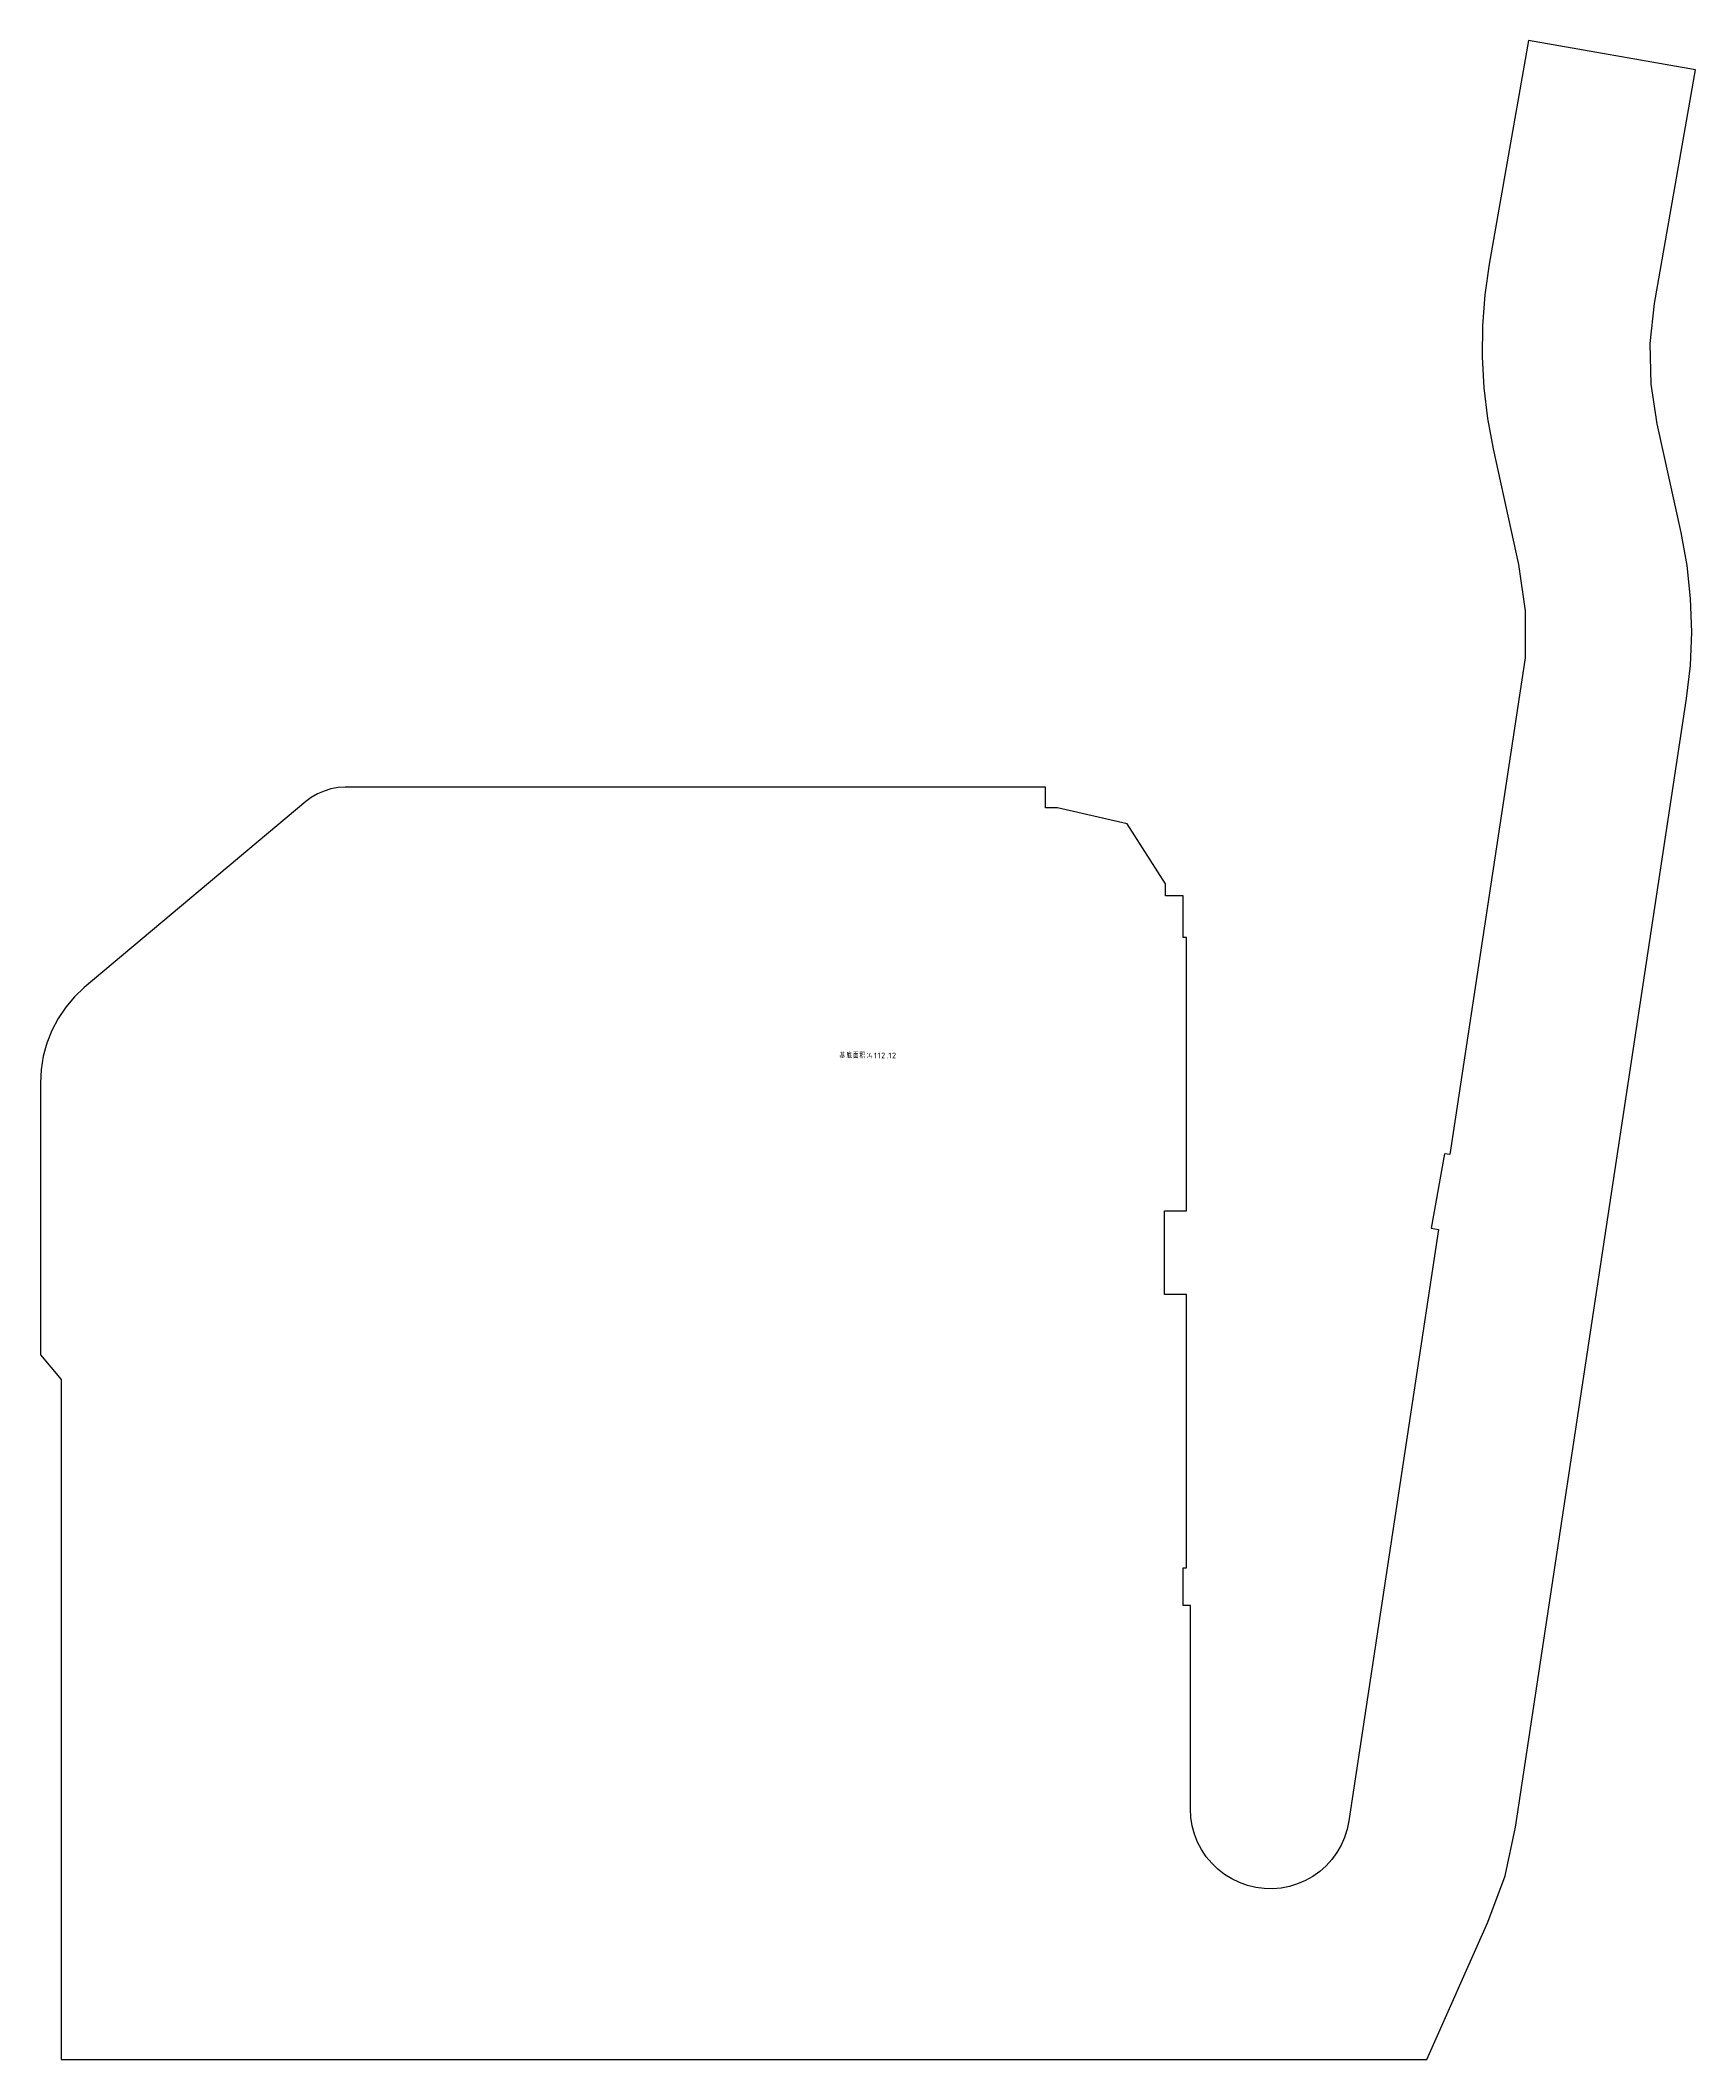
# Model space of a CAD drawing. Header units: millimetres. Extents: x 11476074 to 24729458, y -1239991 to 2813188.
# Drawn here: x 13419402 to 13499392, y -653387 to -555796 of the extents above; entities that cross this region are included whole.
import ezdxf

# ---------------------------------------------------------------- set-up
doc = ezdxf.new("R2010")
doc.units = ezdxf.units.MM
doc.header["$LTSCALE"] = 1000
doc.layers.add('建筑基底', color=7, linetype='Continuous')
doc.styles.get("Standard").update_dxf_attribs({"font": 'gbenor.shx', "bigfont": 'gbcbig.shx'})

msp = doc.modelspace()

# ---------------------------------------------------------------- linework, layer by layer
at = {"layer": '建筑基底', "color": 56}
msp.add_lwpolyline([(13491316.3, -555796.1), (13489415.1, -566612), (13489204, -568095.1), (13489089.8, -569588.8), (13489073.1, -571086.7), (13489154, -572582.5), (13489332.1, -574070), (13489606.6, -575542.6), (13490835.2, -581118.9), (13491150.1, -583365.3), (13491162.8, -585633.6), (13487516.2, -609644), (13487249.7, -609603.6), (13486618.5, -613198.6), (13486973.4, -613260.9), (13482638.2, -641849.8), (13482555.7, -642253.1), (13482430.7, -642645.3), (13482264.4, -643021.8), (13482058.9, -643378.5), (13481816.5, -643711.2), (13481540, -644016.1), (13481232.5, -644289.7), (13480897.5, -644529), (13480538.9, -644731), (13480160.8, -644893.7), (13479767.4, -645015), (13479363.4, -645093.7), (13478953.2, -645128.7), (13478541.7, -645119.7), (13478133.5, -645066.9), (13477733.2, -644970.8), (13477345.5, -644832.4), (13476974.8, -644653.5), (13476625.3, -644436), (13476301.1, -644182.4), (13476005.8, -643895.7), (13475742.7, -643579.1), (13475515, -643236.1), (13475325.3, -642870.9), (13475175.6, -642487.4), (13475067.7, -642090.2), (13475002.8, -641683.7), (13474981.7, -641272.6), (13474981.7, -631436.6), (13474626.6, -631436.7), (13474626.6, -629611.5), (13474781.7, -629611.5), (13474781.7, -616411.5), (13473731.7, -616411.5), (13473731.7, -612356.7), (13474781.7, -612356.7), (13474781.7, -599156.7), (13474626.6, -599156.7), (13474626.6, -597136.8), (13473781.7, -597136.8), (13473781.7, -596561.8), (13471917.1, -593660.9), (13468556.7, -592886.7), (13467981.7, -592886.7), (13467981.7, -591886.7), (13434133, -591886.7), (13434129.7, -591887.9), (13433785.4, -591910.3), (13433443, -591972.9), (13433110.1, -592074.7), (13432791.3, -592214.4), (13432490.7, -592390), (13432231.4, -592585.1), (13432226, -592587.1), (13421521, -601569.7), (13421048.2, -602023.3), (13420626.8, -602525.1), (13420261.6, -603069.2), (13419956.8, -603649.4), (13419716.1, -604258.8), (13419542.1, -604890.6), (13419542, -604891.6), (13419436.8, -605538.4), (13419401.6, -606192.8), (13419401.6, -619326.8), (13420401.6, -620518.5), (13420401.5, -633202.5), (13420401.7, -633205.6), (13420401.7, -653386.8), (13486405.5, -653386.7), (13489344.8, -646748.6), (13490180.8, -644502.7), (13490682.7, -642159.4), (13498954.4, -587611), (13499137.8, -586005.4), (13499202.9, -584390.7), (13499149.3, -582775.6), (13498977.3, -581168.8), (13498687.8, -579578.9), (13497532.2, -574334), (13497237, -572403.5), (13497195.1, -570451), (13497407.3, -568509.6), (13499392.3, -557216.7)], close=True, dxfattribs=at)

# ---------------------------------------------------------------- texts
at = {"color": 7, "char_height": 270, "attachment_point": 7}
for s, insert in [('基', (13458018.3, -604991.4)), ('底', (13458355.5, -604991.4)), ('面', (13458673.8, -604991.4)), ('积', (13458987.4, -604991.4)), ('：', (13459308.1, -604991.4)), ('4', (13459406.7, -604991.4)), ('1', (13459681.7, -604991.4)), ('1', (13459856.7, -604991.4)), ('2', (13460031.7, -604991.4)), ('.', (13460306.7, -604991.4)), ('1', (13460381.7, -604991.4)), ('2', (13460556.7, -604991.4))]:
    msp.add_mtext(s, dxfattribs=dict(at, insert=insert))

doc.saveas('drawing.dxf')
